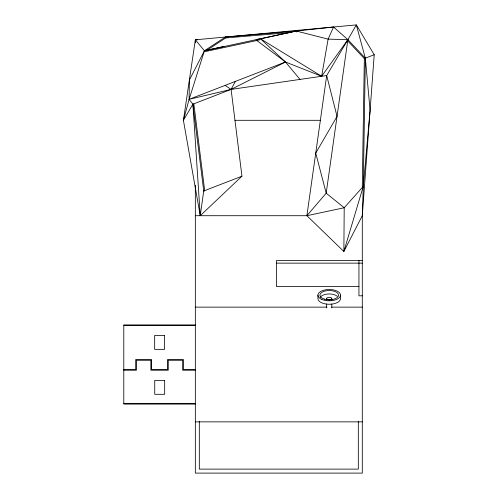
<?xml version="1.0" encoding="UTF-8"?>
<svg xmlns="http://www.w3.org/2000/svg" width="498" height="498" viewBox="0 0 498 498"><rect width="100%" height="100%" fill="white"/><g stroke="black" fill="none" stroke-linecap="round" stroke-linejoin="round"><path stroke-width="0.75" d="M235.342 81.423L231.103 89.403L241.947 176.186L200.246 215.709L183.407 120.304L195.334 39.809L356.331 24.9L365.339 58.185L363.285 186.364L362.295 215.709L343.869 251.484L306.886 215.709L195.334 215.709M362.295 215.709L374.216 54.712L356.331 24.9L347.878 39.659L321.64 76.281L285.491 62.007L256.09 39.983M300.008 79.419L285.491 62.007L231.103 89.403L192.888 104.194L183.407 120.304L189.109 99.32L189.371 80.053L204.417 50.765L225.42 37.02L296.354 31.038L333.548 27.01L347.878 39.659L365.339 58.185L370.095 110.382L363.285 186.364L344.205 207.753L306.886 215.709L326.694 75.547L347.486 40.326M241.947 176.186L203.738 190.977L204.722 190.852L193.871 104.076L192.888 104.194L200.246 215.709L203.738 190.977L192.888 104.194L189.109 99.32L204.417 50.765L296.354 31.038L328.12 39.13L347.878 39.659L326.19 193.168L306.886 215.709M333.548 27.01L328.12 39.13L321.64 76.281L260.541 38.825L257.647 39.224M347.878 39.659L347.156 40.338L364.611 58.864L365.339 58.185L374.216 54.712M206.589 50.46L225.681 37.966L291.224 32.438M365.339 58.185L364.343 58.166L362.289 186.345L363.285 186.364L343.869 251.484L344.205 207.753L326.19 193.168L315.732 153.129L337.034 116.414L326.694 75.547L231.103 89.403L189.109 99.32L285.491 62.007L260.541 38.825L296.354 31.038L296.621 31.984M197.662 39.809L195.334 39.809L204.417 50.765L223.938 46.47M259.39 39.971L204.678 51.711L204.417 50.765M234.963 120.304L320.37 120.304M362.295 260.41L276.589 260.41L276.589 286.624L358.946 286.624M276.589 263.143L362.295 263.143M362.295 295.812L358.946 295.812L358.946 260.41M195.334 307.135L326.949 307.135M331.575 307.135L362.295 307.135M195.334 325.026L123.784 325.026L123.784 403.978L195.334 403.978M123.784 325.275L195.334 325.275M123.784 369.472L135.705 369.472L135.705 359.531L151.61 359.531L151.61 369.472L167.509 369.472L167.509 359.531L183.407 359.531L183.407 369.472L195.334 369.472M123.784 370.213L136.452 370.213L136.452 360.278L150.863 360.278L150.863 370.213L168.256 370.213L168.256 360.278L182.666 360.278L182.666 370.213L195.334 370.213M123.784 403.729L195.334 403.729M195.334 421.862L362.295 421.862M225.133 85.37L231.103 89.403M225.42 37.02L225.681 37.966M362.295 215.615L362.295 473.1L195.334 473.1L195.334 185.275M358.317 421.202L358.317 469.122L199.312 469.122L199.312 421.202M340.532 295.158L340.532 298.601A11.305 5.652 0 0 1 329.228 304.253A11.305 5.652 0 0 1 317.923 298.601L317.923 295.158M331.805 298.601L331.805 300.151M331.805 304.017L331.805 307.882M326.651 298.601L326.651 300.151M326.651 304.017L326.651 307.882M195.334 39.809L195.334 42.921M320.245 297.399A9.3 4.65 0 0 1 328.014 293.994A9.3 4.65 0 0 1 337.283 296.279M164.608 335.434L154.673 335.434L154.673 349.347L164.608 349.347L164.608 335.434M164.67 380.397L154.735 380.397L154.735 394.31L164.67 394.31L164.67 380.397M321.235 299.155A11.305 5.652 0 0 0 340.146 296.621A11.305 5.652 0 0 0 326.302 289.699A11.305 5.652 0 0 0 321.235 299.155M324.578 299.186A9.3 4.65 0 0 0 338.528 295.158A9.3 4.65 0 0 0 324.578 291.131A9.3 4.65 0 0 0 324.578 299.186M327.41 299.516A2.577 1.289 0 0 0 331.718 298.937A2.577 1.289 0 0 0 328.562 297.356A2.577 1.289 0 0 0 327.41 299.516"/></g></svg>
